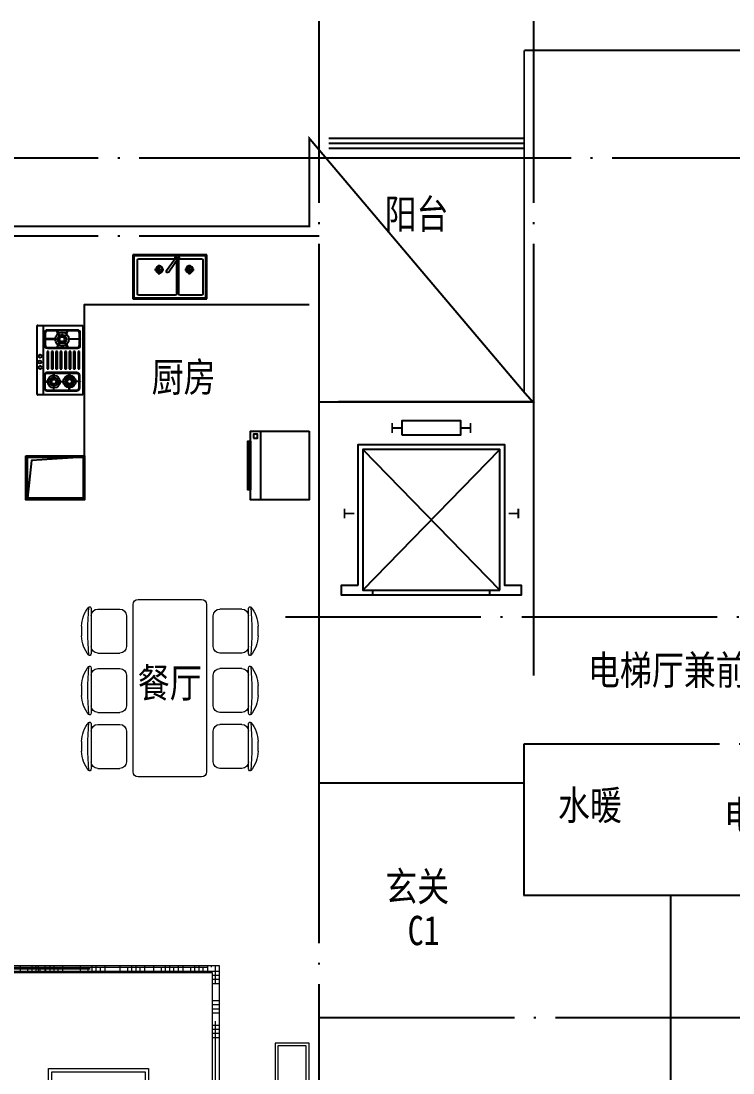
# Model space of a CAD drawing. Extents: x 164940 to 3842273, y 640355 to 1124023.
# Drawn here: x 3800077 to 3807364, y 1099688 to 1110457 of the extents above; entities that cross this region are included whole.
import ezdxf

# ---------------------------------------------------------------- set-up
doc = ezdxf.new("R2010")
doc.units = 0
doc.header["$LTSCALE"] = 1000
doc.header["$MEASUREMENT"] = 0
doc.linetypes.add('DASH', pattern=[0.35, 0.25, -0.1])
doc.linetypes.add('DOTE', pattern=[2.4200000000000004, 2, -0.2, 0.02, -0.2])
for name, color, linetype in [('-厨卫', 154, 'Continuous'), ('-文字', 7, 'Continuous'), ('-管井', 228, 'Continuous'), ('-阳台栏杆', 152, 'Continuous'), ('DOTE', 1, 'DOTE'), ('STAIR', 43, 'Continuous')]:
    doc.layers.add(name, color=color, linetype=linetype)
doc.layers.add('-家具', color=33, linetype='Continuous', lineweight=9)
doc.layers.add('-面积-户', color=174, linetype='DASH', plot=False)
doc.styles.add('-黑体', font='SIMHEI.TTF', dxfattribs={"width": 0.8})

# ---------------------------------------------------------------- blocks, each defined once
blk = doc.blocks.new('xc1')
for p, q in [((-378.479559328407, 0), (-378.479559328407, 450)), ((-378.479559328407, 450), (378.479559328407, 450)), ((-368.479559328407, 10), (-368.479559328407, 440)), ((-368.479559328407, 440), (368.479559328407, 440)), ((368.479559328407, 440), (368.479559328407, 10)), ((378.479559328407, 450), (378.479559328407, 0)), ((-337.7741475421935, 393.4109874444548), (-337.7741475421935, 50.34326487750513)), ((-105.4814500464126, 408.4109874444548), (-322.7741475421935, 408.4109874444548)), ((-200.7713974397629, 248.1341190802632), (-200.7713974397629, 348.3189120593015)), ((-90.48145004641265, 50.34326487750513), (-90.48145004641265, 393.4109874444548)), ((-63.46327990386635, 426.5922091635293), (-85.18003832641989, 411.4023201439995)), ((-85.18003832641989, 411.4023201439995), (11.55814302526414, 273.0971809896873)), ((-67.93655653111637, 393.4109874444548), (-67.93655653111637, 50.34326487750513)), ((33.27490144781768, 288.2870700092171), (-63.46327990386635, 426.5922091635293)), ((316.1396116139367, 408.4109874444548), (-52.93655653111637, 408.4109874444548)), ((107.6144208582118, 248.1341190802632), (107.6144208582118, 348.3189120593015)), ((331.1396116139367, 50.34326487750513), (331.1396116139367, 393.4109874444548)), ((-152.5775352483615, 299.6288677822449), (-248.6143078319728, 299.6288677822449)), ((155.8082830496132, 299.6288677822449), (59.77151046600193, 299.6288677822449)), ((378.479559328407, 0), (-378.479559328407, 0)), ((368.479559328407, 10), (-368.479559328407, 10)), ((-322.7741475421935, 35.34326487750513), (-105.4814500464126, 35.34326487750513)), ((-52.93655653111637, 35.34326487750513), (316.1396116139367, 35.34326487750513))]:
    blk.add_line(p, q)
for centre, radius in [((-200.7713974397629, 299.6288677822449), 36.13484355663392), ((-200.7713974397629, 299.6288677822449), 27.13484355663391), ((107.6144208582118, 299.6288677822449), 36.13484355663392), ((107.6144208582118, 299.6288677822449), 27.13484355663391)]:
    blk.add_circle(centre, radius)
for centre, radius, start, end in [((-74.32165911514312, 418.9972646537353), 21.70012077171123, 342.6067890294068, 267.3353041389163), ((-322.7741475421935, 393.4109874444548), 15, 90, 180), ((-105.4814500464126, 393.4109874444548), 15, 0, 90), ((-52.93655653111637, 393.4109874444548), 15, 90, 180), ((316.1396116139367, 393.4109874444548), 15, 0, 90), ((22.41652223654091, 280.6921254994231), 13.25094642638578, 214.9710466112959, 34.97104661129587), ((-322.7741475421935, 50.34326487750513), 15, 180, 270), ((-105.4814500464126, 50.34326487750513), 15, 270, 0), ((-52.93655653111637, 50.34326487750513), 15, 180, 270), ((316.1396116139367, 50.34326487750513), 15, 270, 0)]:
    blk.add_arc(centre, radius, start, end)
blk = doc.blocks.new('m')
for p, q in [((-355.7634913567454, 468.8472961771768), (355.7770910095423, 468.8472963962122)), ((-355.7634912151843, 10.23512042936636), (-355.7634913567454, 468.8472961771768)), ((-151.7539077568799, 443.7893175567733), (-277.4981349911541, 443.7893175180652)), ((-151.7539077550173, 435.7893175568315), (-277.4981349892914, 435.7893175180652)), ((-218.4098225226626, 441.1951235950692), (-213.834559594281, 441.1951235964661)), ((-218.409822486341, 323.3859023717232), (-218.4098225226626, 441.1951235950692)), ((-213.834559594281, 441.1951235964661), (-213.8345595588908, 323.3859023731202)), ((89.58245554473251, 437.4555363449617), (-86.63627119269222, 437.4555362907122)), ((-86.63627119269222, 437.4555362907122), (-86.63627118710428, 420.7992306943634)), ((89.58245554938912, 420.7992307485547), (89.58245554473251, 437.4555363449617)), ((284.0301588373259, 439.0304949096171), (158.2859316030517, 439.030494870909)), ((284.0301588391885, 431.0304949096171), (158.2859316058457, 431.030494870909)), ((215.4765744255856, 441.1233369074762), (220.0518373530358, 441.1233369088732)), ((215.4765744488686, 365.4116468434222), (215.4765744255856, 441.1233369074762)), ((220.0518373530358, 441.1233369088732), (220.0518373772502, 365.4116468448774)), ((355.7770910095423, 468.8472963962122), (355.7770911511034, 9.764874946675263)), ((-307.4981349818408, 413.7893175088684), (-307.4981348877773, 107.3488909411826)), ((-299.4981349818408, 413.7893175113131), (-299.4981348877773, 107.3488909436273)), ((-213.8345595588908, 323.3859023731202), (-218.409822486341, 323.3859023717232)), ((-129.7539076535031, 107.3488909958978), (-129.753907748498, 413.7893175635836)), ((-121.7539076535031, 107.3488909983425), (-121.7539077475667, 413.7893175660283)), ((-86.63627118710428, 420.7992306943634), (89.58245554938912, 420.7992307485547)), ((89.58245555870235, 392.1203606511699), (-86.63627117872238, 392.1203605969204)), ((-86.63627117872238, 392.1203605969204), (-86.63627117313445, 375.4640550005133)), ((-86.63627117313445, 375.4640550005133), (89.58245556335896, 375.4640550547629)), ((89.58245557267219, 346.7851849573781), (-86.63627116475254, 346.7851849031285)), ((-86.63627116475254, 346.7851849031285), (-86.63627115916461, 330.1288793067215)), ((-86.63627115916461, 330.1288793067215), (89.5824555773288, 330.128879360971)), ((89.58245556335896, 375.4640550547629), (89.58245555870235, 392.1203606511699)), ((89.5824555773288, 330.128879360971), (89.58245557267219, 346.7851849573781)), ((128.2859316123649, 409.030494861654), (128.2859317064285, 102.5900682939682)), ((128.3411434413865, 332.571567013918), (188.0642791669816, 332.5715670323116)), ((128.3411434432492, 327.9963040862931), (128.3411434413865, 332.571567013918)), ((188.0642791679129, 327.9963041046867), (128.3411434432492, 327.9963040862931)), ((136.2859316123649, 409.0304948641569), (136.2859317064285, 102.5900682964711)), ((188.0642791669816, 332.5715670323116), (188.0642791679129, 327.9963041046867)), ((220.0518373772502, 365.4116468448774), (215.4765744488686, 365.4116468434222)), ((313.7402029698715, 332.5715670710197), (254.0170672442764, 332.5715670526261)), ((254.0170672442764, 332.5715670526261), (254.017067246139, 327.9963041250012)), ((254.017067246139, 327.9963041250012), (313.7402029708028, 327.9963041433366)), ((306.0301589407027, 102.5900683486834), (306.0301588466391, 409.0304949163692)), ((313.7402029708028, 327.9963041433366), (313.7402029698715, 332.5715670710197)), ((314.0301589407027, 102.5900683511281), (314.0301588466391, 409.0304949188139)), ((-307.397068053484, 317.9250673094648), (-308.9522854499519, 313.138600325794)), ((-308.9522854499519, 313.138600325794), (-259.8533440856263, 297.1853872289648)), ((-308.9522854173556, 207.9996081233257), (-259.8533440632746, 223.9528212504229)), ((-258.2981266891584, 301.9718542126939), (-307.397068053484, 317.9250673094648)), ((-258.2981266630813, 219.1663542676833), (-307.3970680180937, 203.2131411405862)), ((-259.8533440856263, 297.1853872289648), (-258.2981266891584, 301.9718542126939)), ((-259.8533440632746, 223.9528212504229), (-258.2981266630813, 219.1663542676833)), ((-170.9539159722626, 301.9718542395858), (-121.8549746181816, 317.9250673666247)), ((-169.3986985730007, 297.1853872568463), (-170.9539159722626, 301.9718542395858)), ((-169.398698550649, 223.9528212782461), (-170.9539159471169, 219.1663542945753)), ((-170.9539159471169, 219.1663542945753), (-121.8549745827913, 203.2131411977462)), ((-120.2997572179884, 313.138600383827), (-169.3986985730007, 297.1853872568463)), ((-120.2997571853921, 207.999608181417), (-169.398698550649, 223.9528212782461)), ((-121.8549746181816, 317.9250673666247), (-120.2997572179884, 313.138600383827)), ((89.58245558664203, 301.4500092635863), (-86.6362711507827, 301.4500092093367)), ((-86.6362711507827, 301.4500092093367), (-86.63627114519477, 284.7937036129297)), ((-86.63627114519477, 284.7937036129297), (89.58245559129864, 284.793703667121)), ((89.58245560061187, 256.1148335697362), (-86.63627113681287, 256.1148335154867)), ((-86.63627113681287, 256.1148335154867), (-86.63627113122493, 239.4585279190796)), ((-86.63627113122493, 239.4585279190796), (89.58245560526848, 239.4585279733292)), ((89.58245559129864, 284.793703667121), (89.58245558664203, 301.4500092635863)), ((89.58245560526848, 239.4585279733292), (89.58245560061187, 256.1148335697362)), ((217.6099670212716, 301.4901975846151), (222.1852299487218, 301.4901975860121)), ((217.6099670501426, 206.5922179786721), (217.6099670212716, 301.4901975846151)), ((222.1852299487218, 301.4901975860121), (222.1852299775928, 206.5922179801273)), ((-307.3970680180937, 203.2131411405862), (-308.9522854173556, 207.9996081233257)), ((-213.8345595197752, 197.7523061345564), (-218.4098224472255, 197.7523061331594)), ((-218.4098224472255, 197.7523061331594), (-218.4098224109039, 79.94308490987169)), ((-213.8345594834536, 79.94308491126867), (-213.8345595197752, 197.7523061345564)), ((-121.8549745827913, 203.2131411977462), (-120.2997571853921, 207.999608181417)), ((89.5824556145817, 210.7796578759444), (-86.63627112284303, 210.7796578216949)), ((-86.63627112284303, 210.7796578216949), (-86.63627111725509, 194.1233522252878)), ((-86.63627111725509, 194.1233522252878), (89.58245561923832, 194.1233522795374)), ((89.58245562762022, 165.4444821820944), (-86.63627110887319, 165.444482127903)), ((-86.63627110887319, 165.444482127903), (-86.63627110328525, 148.788176531496)), ((-86.63627110328525, 148.788176531496), (89.58245563320816, 148.7881765857455)), ((89.58245564159006, 120.1093064883025), (-86.63627109490335, 120.109306434053)), ((-86.63627109490335, 120.109306434053), (-86.63627108931541, 103.4530008377042)), ((89.58245561923832, 194.1233522795374), (89.5824556145817, 210.7796578759444)), ((89.58245563320816, 148.7881765857455), (89.58245562762022, 165.4444821820944)), ((89.582455647178, 103.4530008919537), (89.58245564159006, 120.1093064883025)), ((128.3411434907466, 174.8180093244882), (188.0642792154104, 174.8180093428819)), ((128.3411434916779, 170.2427463968634), (128.3411434907466, 174.8180093244882)), ((188.0642792163417, 170.242746415257), (128.3411434916779, 170.2427463968634)), ((188.0642792154104, 174.8180093428819), (188.0642792163417, 170.242746415257)), ((222.1852299775928, 206.5922179801273), (217.6099670501426, 206.5922179786721)), ((223.2520308410749, 144.0770523414831), (218.6767679136246, 144.0770523400861)), ((218.6767679136246, 144.0770523400861), (218.6767679359764, 70.49722630286124)), ((223.2520308634266, 70.49722630425822), (223.2520308410749, 144.0770523414831)), ((313.7402030183002, 174.8180093815899), (254.0170672927052, 174.8180093631963)), ((254.0170672927052, 174.8180093631963), (254.0170672945678, 170.2427464355133)), ((254.0170672945678, 170.2427464355133), (313.7402030192316, 170.2427464539069)), ((313.7402030192316, 170.2427464539069), (313.7402030183002, 174.8180093815899)), ((355.7770911324769, 68.10911868780386), (-355.7634912338108, 68.10911846876843)), ((-345.7702911831439, 0.2351227444014512), (345.7702911831439, -0.2351227444014512)), ((-277.498134881258, 85.34889095037943), (-151.7539076469839, 85.34889098908752)), ((-277.498134878464, 77.34889095043764), (-151.7539076441899, 77.34889098914573)), ((-218.4098224109039, 79.94308490987169), (-213.8345594834536, 79.94308491126867)), ((-86.63627108931541, 103.4530008377042), (89.582455647178, 103.4530008919537)), ((158.2859317129478, 80.59006830322323), (284.0301589472219, 80.59006834193133)), ((158.2859317157418, 72.59006830322323), (284.0301589500159, 72.59006834193133)), ((218.6767679359764, 70.49722630286124), (223.2520308634266, 70.49722630425822))]:
    blk.add_line(p, q)
for centre, radius in [((-213.3104646811262, 257.094074982102), 70.09326768931929), ((218.9072806527838, 333.9015747685917), 63.72115244483573), ((218.9072806527838, 333.9015747685917), 42.97429082557129), ((218.9072806527838, 333.9015747685917), 37.97429082557129), ((218.9072806527838, 333.9015747685917), 22.97429082557131), ((-213.3104646811262, 257.094074982102), 47.27171990812843), ((-213.3104646811262, 257.094074982102), 41.77171990812843), ((-213.3104646811262, 257.094074982102), 25.27171990812844), ((221.0406732540578, 174.0161530530313), 63.72115244483573), ((221.0406732540578, 174.0161530530313), 42.97429082557129), ((221.0406732540578, 174.0161530530313), 37.97429082557129), ((221.0406732540578, 174.0161530530313), 22.97429082557131), ((-40.58477921504527, 34.40674316883087), 16.15891210973495), ((18.94860550202429, 29.64779873104999), 16.15891210973495), ((76.10056280810386, 32.02727097668685), 16.15891210973495)]:
    blk.add_circle(centre, radius)
for centre, radius, start, end in [((-277.4981349818408, 413.7893175180652), 30.00000000000049, 90, 180.0000000166753), ((-277.4981349818408, 413.7893175181234), 21.99999999998268, 90, 180.0000000166753), ((-151.753907748498, 413.7893175568315), 29.99999999998959, 1.667526652835144e-08, 90), ((-151.753907748498, 413.7893175568315), 21.99999999999721, 1.667526652835144e-08, 90), ((158.2859316123649, 409.030494870909), 30.00000000000779, 90, 180.0000000166753), ((158.2859316123649, 409.030494870909), 22.00000000000087, 90, 180.0000000166753), ((284.0301588466391, 409.0304949096171), 30.00000000000414, 1.667526652835144e-08, 90), ((284.0301588466391, 409.0304949096171), 21.99999999998265, 1.667526652835144e-08, 90), ((-345.7634912151843, 10.23512043245137), 9.999999999999995, 180.0000000166753, 269.9610390505068), ((-277.4981348877773, 107.3488909504376), 29.99999999998959, 180.0000000166753, 270), ((-277.4981348877773, 107.3488909504376), 22.00000000001177, 180.0000000166753, 270), ((-151.7539076535031, 107.3488909891457), 30.0000000000005, 270, 1.667526652835144e-08), ((-151.7539076535031, 107.3488909890875), 21.99999999998994, 270, 1.667526652835144e-08), ((158.2859317064285, 102.5900683032232), 30.00000000001871, 180.0000000166753, 270), ((158.2859317064285, 102.5900683032232), 22.00000000001177, 180.0000000166753, 270), ((284.0301589407027, 102.5900683419313), 29.99999999998596, 270, 1.667526652835144e-08), ((284.0301589407027, 102.5900683419313), 21.99999999998994, 270, 1.667526652835144e-08), ((345.7770911511034, 9.764874943590257), 9.999999999999995, 269.9610390505068, 1.667526652835144e-08)]:
    blk.add_arc(centre, radius, start, end)
blk = doc.blocks.new('d2')
blk.add_line((350, -500), (-350, -500))
for points in [[(350, 0), (-350, 0), (-350, -600), (350, -600)], [(280, -570), (280, -530), (320, -530), (320, -570)], [(-250, -620), (250, -620), (250, -600), (-250, -600)], [(-250, -620), (-250, -630), (250, -630), (250, -620)]]:
    blk.add_lwpolyline(points, close=True)
blk = doc.blocks.new('R37777777777')
at = {"layer": '-家具', "ltscale": 0.5}
blk.add_lwpolyline([(1083651.513411456, -53168.71019325254), (1083301.513411456, -53168.71019325254), (1083301.513411456, -55168.71019325254), (1083651.513411456, -55168.71019325254)], close=True, dxfattribs=at)
at = {"layer": '-家具', "color": 251, "ltscale": 40}
for points in [[(1083621.513411456, -53198.71019325254), (1083331.513411456, -53198.71019325254), (1083331.513411456, -55138.71019325254), (1083621.513411456, -55138.71019325254)], [(1083519.519712096, -54740.76457094471), (1083566.021412822, -54740.76457094471), (1083566.021412822, -53596.65581556049), (1083519.519712096, -53596.65581556049)], [(1083566.021412822, -53885.6025711816), (1083631.513411456, -53885.6025711816), (1083631.513411456, -53847.26836394903), (1083566.021412822, -53847.26836394903)], [(1083566.021412822, -54549.7562840787), (1083631.513411456, -54549.7562840787), (1083631.513411456, -54511.42207684612), (1083566.021412822, -54511.42207684612)]]:
    blk.add_lwpolyline(points, close=True, dxfattribs=at)
blk = doc.blocks.new('A$C6F030B8F')
for p, q in [((273.4950913527282, 1808.523800458119), (372.6282256689738, 1808.523800458119)), ((881.8601397314342, 1808.523800458119), (980.9932740476797, 1808.523800458119)), ((1454.236752417637, 1808.523800458119), (1553.369886733883, 1808.523800458119)), ((93.06165851082187, 1708.523800458119), (553.0616585108219, 1708.523800458119)), ((98.06165851082187, 1641.023800458119), (98.06165851082187, 1416.023800458119)), ((548.0616585108219, 1641.023800458119), (548.0616585108219, 1416.023800458119)), ((701.4267068895278, 1708.523800458119), (1161.426706889528, 1708.523800458119)), ((706.4267068895278, 1641.023800458119), (706.4267068895278, 1416.023800458119)), ((1156.426706889528, 1641.023800458119), (1156.426706889528, 1416.023800458119)), ((1273.803319575731, 1708.523800458119), (1733.803319575731, 1708.523800458119)), ((1278.803319575731, 1641.023800458119), (1278.803319575731, 1416.023800458119)), ((1728.803319575731, 1641.023800458119), (1728.803319575731, 1416.023800458119)), ((165.5616585108219, 1348.523800458119), (480.5616585108219, 1348.523800458119)), ((773.9267068895278, 1348.523800458119), (1088.926706889528, 1348.523800458119)), ((1346.303319575731, 1348.523800458119), (1661.303319575731, 1348.523800458119)), ((0.001522393722552806, 1229.261700655799), (0.001522393722552806, 579.2617006557994)), ((1765.636489627534, 1279.261700655799), (50.00152239372255, 1279.261700655799)), ((1815.636489627534, 579.2617006557994), (1815.636489627534, 1229.261700655799)), ((50.00152239372255, 529.2617006557994), (1765.636489627534, 529.2617006557994)), ((480.5616585108219, 459.9996008534799), (165.5616585108219, 459.9996008534799)), ((1088.926706889528, 459.9996008534799), (773.9267068895278, 459.9996008534799)), ((1661.303319575731, 459.9996008534799), (1346.303319575731, 459.9996008534799)), ((98.06165851082187, 167.4996008534799), (98.06165851082187, 392.4996008534799)), ((548.0616585108219, 167.4996008534799), (548.0616585108219, 392.4996008534799)), ((706.4267068895278, 167.4996008534799), (706.4267068895278, 392.4996008534799)), ((1156.426706889528, 167.4996008534799), (1156.426706889528, 392.4996008534799)), ((1278.803319575731, 167.4996008534799), (1278.803319575731, 392.4996008534799)), ((1728.803319575731, 167.4996008534799), (1728.803319575731, 392.4996008534799)), ((553.0616585108219, 99.99960085347993), (93.06165851082187, 99.99960085347993)), ((1161.426706889528, 99.99960085347993), (701.4267068895278, 99.99960085347993)), ((1733.803319575731, 99.99960085347993), (1273.803319575731, 99.99960085347993)), ((372.6282256689738, -0.0003991465200670063), (273.4950913527282, -0.0003991465200670063)), ((980.9932740476797, -0.0003991465200670063), (881.8601397314342, -0.0003991465200670063)), ((1553.369886733883, -0.0003991465200670063), (1454.236752417637, -0.0003991465200670063))]:
    blk.add_line(p, q)
for centre, radius, start, end in [((83.83425769075984, 1724.66957237653), 10, 130.7265433118913, 202.6699912160863), ((283.2160704217386, 1493.083929135872), 315.5896225382623, 91.76513784487254, 130.7265433118913), ((323.0616585108219, -969.3144502629293), 2712.716921149136, 84.80230403046075, 95.19769596953925), ((362.9072465999634, 1493.083929135872), 315.5896225382623, 49.27345668810868, 88.23486215512744), ((562.2890593309421, 1724.66957237653), 10, 337.3300087839137, 49.27345668810868), ((692.1993060694658, 1724.66957237653), 10, 130.7265433118913, 202.6699912160863), ((891.5811188004445, 1493.083929135872), 315.5896225382623, 91.76513784487254, 130.7265433118913), ((931.4267068895278, -969.3144502629293), 2712.716921149136, 84.80230403046075, 95.19769596953925), ((971.2722949786694, 1493.083929135872), 315.5896225382623, 49.27345668810868, 88.23486215512744), ((1170.654107709648, 1724.66957237653), 10, 337.3300087839137, 49.27345668810868), ((1264.575918755669, 1724.66957237653), 10, 130.7265433118913, 202.6699912160863), ((1463.957731486647, 1493.083929135872), 315.5896225382623, 91.76513784487254, 130.7265433118913), ((1503.803319575731, -969.3144502629293), 2712.716921149136, 84.80230403046075, 95.19769596953925), ((1543.648907664872, 1493.083929135872), 315.5896225382623, 49.27345668810868, 88.23486215512744), ((1743.030720395851, 1724.66957237653), 10, 337.3300087839137, 49.27345668810868), ((93.06165851082187, 1728.523800458119), 20, 202.6699912160863, 270), ((165.5616585108219, 1641.023800458119), 67.5, 90, 180), ((480.5616585108219, 1641.023800458119), 67.5, 0, 90), ((553.0616585108219, 1728.523800458119), 20, 270, 337.3300087839137), ((701.4267068895278, 1728.523800458119), 20, 202.6699912160863, 270), ((773.9267068895278, 1641.023800458119), 67.5, 90, 180), ((1088.926706889528, 1641.023800458119), 67.5, 0, 90), ((1161.426706889528, 1728.523800458119), 20, 270, 337.3300087839137), ((1273.803319575731, 1728.523800458119), 20, 202.6699912160863, 270), ((1346.303319575731, 1641.023800458119), 67.5, 90, 180), ((1661.303319575731, 1641.023800458119), 67.5, 0, 90), ((1733.803319575731, 1728.523800458119), 20, 270, 337.3300087839137), ((165.5616585108219, 1416.023800458119), 67.5, 180, 270), ((480.5616585108219, 1416.023800458119), 67.5, 270, 0), ((773.9267068895278, 1416.023800458119), 67.5, 180, 270), ((1088.926706889528, 1416.023800458119), 67.5, 270, 0), ((1346.303319575731, 1416.023800458119), 67.5, 180, 270), ((1661.303319575731, 1416.023800458119), 67.5, 270, 0), ((50.00152239372255, 1229.261700655799), 50, 90, 180), ((1765.636489627534, 1229.261700655799), 50, 0, 90), ((50.00152239372255, 579.2617006557994), 50, 180, 270), ((1765.636489627534, 579.2617006557994), 50, 270, 0), ((165.5616585108219, 392.4996008534799), 67.5, 90, 180), ((480.5616585108219, 392.4996008534799), 67.5, 0, 90), ((773.9267068895278, 392.4996008534799), 67.5, 90, 180), ((1088.926706889528, 392.4996008534799), 67.5, 0, 90), ((1346.303319575731, 392.4996008534799), 67.5, 90, 180), ((1661.303319575731, 392.4996008534799), 67.5, 0, 90), ((165.5616585108219, 167.4996008534799), 67.5, 180, 270), ((480.5616585108219, 167.4996008534799), 67.5, 270, 0), ((773.9267068895278, 167.4996008534799), 67.5, 180, 270), ((1088.926706889528, 167.4996008534799), 67.5, 270, 0), ((1346.303319575731, 167.4996008534799), 67.5, 180, 270), ((1661.303319575731, 167.4996008534799), 67.5, 270, 0), ((83.83425769075984, 83.85382893512724), 10, 157.3300087839137, 229.2734566881087), ((93.06165851082187, 79.99960085347993), 20, 90, 157.3300087839137), ((283.2160704217386, 315.4394721757271), 315.5896225382623, 229.2734566881087, 268.2348621551275), ((323.0616585108219, 2777.837851574528), 2712.716921149136, 264.8023040304607, 275.1976959695393), ((362.9072465999634, 315.4394721757271), 315.5896225382623, 271.7651378448725, 310.7265433118913), ((553.0616585108219, 79.99960085347993), 20, 22.66999121608625, 90), ((562.2890593309421, 83.85382893512724), 10, 310.7265433118913, 22.66999121608625), ((692.1993060694658, 83.85382893512724), 10, 157.3300087839137, 229.2734566881087), ((701.4267068895278, 79.99960085347993), 20, 90, 157.3300087839137), ((891.5811188004445, 315.4394721757271), 315.5896225382623, 229.2734566881087, 268.2348621551275), ((931.4267068895278, 2777.837851574528), 2712.716921149136, 264.8023040304607, 275.1976959695393), ((971.2722949786694, 315.4394721757271), 315.5896225382623, 271.7651378448725, 310.7265433118913), ((1161.426706889528, 79.99960085347993), 20, 22.66999121608625, 90), ((1170.654107709648, 83.85382893512724), 10, 310.7265433118913, 22.66999121608625), ((1264.575918755669, 83.85382893512724), 10, 157.3300087839137, 229.2734566881087), ((1273.803319575731, 79.99960085347993), 20, 90, 157.3300087839137), ((1463.957731486647, 315.4394721757271), 315.5896225382623, 229.2734566881087, 268.2348621551275), ((1503.803319575731, 2777.837851574586), 2712.716921149136, 264.8023040304607, 275.1976959695393), ((1543.648907664872, 315.4394721757271), 315.5896225382623, 271.7651378448725, 310.7265433118913), ((1733.803319575731, 79.99960085347993), 20, 22.66999121608625, 90), ((1743.030720395851, 83.85382893512724), 10, 310.7265433118913, 22.66999121608625)]:
    blk.add_arc(centre, radius, start, end)
blk = doc.blocks.new('dfawfsadfasdf')
at = {"ltscale": 20}
for p, q in [((1971.825158281717, 3929.343125873944), (510.6965290360386, 3930.100784420269)), ((440.3485021339729, 3047.646075791679), (440.3485021339729, 3859.752757518785)), ((2042.173185182502, 3046.807319416199), (2042.173185182502, 3858.99509897246)), ((463.2050214139745, 3024.736209804658), (568.3516333620064, 3024.613647678168)), ((614.1586085146992, 3059.382550630718), (1868.389713156503, 3057.92058025999)), ((1914.063289715094, 3024.073424527654), (2019.263319195481, 3023.950800136197)), ((2175.90485157771, 2918.458346249536), (2175.90485157771, 3023.658447198803)), ((2198.788059757208, 3046.541655378183), (3017.443041448132, 3046.541655378183)), ((3081.283875861554, 3011.719382061856), (3081.283875861554, 718.7545617399737)), ((2210.727042951155, 2218.512577279937), (2210.727042951155, 2872.745347459335)), ((727.783146969392, 2487.136307340581), (1750.216743273893, 2487.136307340581)), ((727.783146969392, 1052.04701741715), (727.783146969392, 2487.136307340581)), ((1750.216743273893, 2487.136307340581), (1750.216743273893, 1052.04701741715)), ((2210.727042951155, 718.5142042031512), (2210.727042951155, 2172.746160921175)), ((1750.216743273893, 1052.04701741715), (727.783146969392, 1052.04701741715)), ((2233.610251130536, 695.6309960237704), (2996.284868770745, 695.6309960240033)), ((2996.971735786996, 695.7023996065836), (3060.812570200418, 695.7023996065836))]:
    blk.add_line(p, q, dxfattribs=at)
for p, q in [((476.0979407549603, 3843.045160271693), (475.2113416795619, 3082.427735565463)), ((499.3398337853141, 3866.232933454216), (569.0009151283884, 3866.151734354207)), ((569.0009151283884, 3866.151734354207), (1871.905380170443, 3864.633028816897)), ((592.1886883107945, 3842.90984132397), (591.3020892349305, 3082.29241661774)), ((1242.214493189007, 3865.367015891476), (1241.274160835659, 3058.651565445354)), ((1869.089765747543, 3864.636310783448), (1915.429269863642, 3865.610593854915)), ((1892.188575542998, 3843.45119904168), (1891.299579143641, 3080.777099539991)), ((1892.188575542532, 3843.45119904168), (1891.299579143175, 3080.777099539991)), ((1892.187376833521, 3842.422820672393), (1891.300777853117, 3081.805477909278)), ((1915.429269863758, 3865.610593855148), (1985.090351206716, 3865.529394754907)), ((2008.278124389122, 3842.28750172467), (2007.391525408719, 3081.670158961555)), ((592.0154661412816, 3694.301745396107), (1892.014154664008, 3693.81472474453)), ((591.9491499993019, 3637.408822261961), (1891.947838522028, 3636.921801610384)), ((0, 3393.988251128932), (0, 0)), ((440.3485021339729, 3393.9882511287), (0, 3393.988251128932)), ((440.3485021339729, 3369.476360505447), (0, 3369.476360505447)), ((44.20337356778327, 2825.048583563184), (44.20337356778327, 3393.988251128932)), ((74.10646730440203, 3323.640224227449), (74.10646730440203, 3393.988251128932)), ((115.9855270691914, 3323.640224227449), (115.9855270691914, 3393.988251128932)), ((157.8645868339809, 3323.640224227449), (157.8645868339809, 3393.988251128932)), ((208.2408496163553, 3323.640224227449), (208.2408496163553, 3393.988251128932)), ((250.1199093811447, 3327.597300740425), (250.1199093811447, 3393.988251128932)), ((291.9989691458177, 3323.640224227449), (291.9989691458177, 3393.988251128932)), ((2040.696709515876, 3427.597300740657), (2042.173185182502, 3427.597300740657)), ((2283.376395095023, 3393.988251128932), (2042.173185182502, 3393.988251128932)), ((2177.640124010155, 3327.597300740657), (2177.640124010155, 3393.988251128932)), ((70.34802690148354, 3243.839181211079), (0, 3243.839181211079)), ((70.34802690148354, 3323.640224227449), (70.34802690148354, 70.34802690148354)), ((440.3485021339729, 3323.640224227449), (70.34802690148354, 3323.640224227449)), ((86.08243333257269, 3323.640224227449), (86.08243333257269, 3327.597300740425)), ((440.3485021339729, 3327.597300740657), (127.9614930973621, 3327.597300740657)), ((2283.376395287924, 3323.640224227449), (2042.173185182502, 3323.640224227449)), ((70.34802690148354, 3201.960121446289), (0, 3201.960121446289)), ((70.34802690148354, 3160.0810616815), (0, 3160.0810616815)), ((2709.473834474338, 3148.641570956213), (2709.473834474338, 3046.541655378185)), ((2779.821861375822, 3148.641570956213), (2779.821861375822, 3046.541655378185)), ((70.34802690148354, 3118.20200191671), (0, 3118.20200191671)), ((498.0678609592142, 3059.517869578442), (568.3922232477926, 3059.435897337738)), ((1984.481659421697, 3058.813639681553), (1914.157297133002, 3058.895611922257)), ((70.34802690148354, 2992.564822622342), (0, 2992.564822622342)), ((70.34802690148354, 2950.685762857553), (0, 2950.685762857553)), ((70.34802690148354, 2908.806703092763), (0, 2908.806703092763)), ((2210.727124894271, 2988.836173882475), (2210.727124894271, 2918.511763818096)), ((2994.228192570503, 3011.719382061856), (2233.610333073651, 3011.719382061856)), ((3017.443041448481, 2918.843404516345), (3017.443041448132, 2988.504533184227)), ((70.34802690148354, 2866.927643327974), (0, 2866.927643327974)), ((2994.228192570503, 2895.628555638716), (2233.610333073651, 2895.628555638716)), ((2845.61999568413, 718.7545617399737), (2845.61999568413, 2872.504989922745)), ((3017.443041448132, 2218.752934816526), (3017.443041448132, 2872.413706761086)), ((70.34802690148354, 2741.290464033606), (0, 2741.290464033606)), ((70.34802690148354, 2699.411404268816), (0, 2699.411404268816)), ((70.34802690148354, 2657.532344504027), (0, 2657.532344504027)), ((70.34802690148354, 2615.653284739237), (0, 2615.653284739237)), ((70.34802690148354, 2490.016105444869), (0, 2490.016105444869)), ((44.20337356778327, 1619.951149208238), (44.20337356778327, 2490.016105444869)), ((70.34802690148354, 2448.13704568008), (0, 2448.13704568008)), ((760.7587845794624, 2454.160669730511), (1717.241105663823, 2454.160669730511)), ((760.7587845794624, 1085.02265502722), (760.7587845794624, 2454.160669730511)), ((1717.241105663823, 2454.160669730511), (1717.241105663823, 1085.02265502722)), ((70.34802690148354, 2356.25798591529), (0, 2356.25798591529)), ((70.34802690148354, 2314.378926150501), (0, 2314.378926150501)), ((70.34802690148354, 2188.741746856133), (0, 2188.741746856133)), ((2996.284868763178, 2195.629369100556), (2233.610251130536, 2195.629369100556)), ((3017.443041448132, 1418.753748278134), (3017.443041448132, 2172.505803384352)), ((70.34802690148354, 1937.467388267396), (0, 1937.467388267396)), ((70.34802690148354, 1895.588328502607), (0, 1895.588328502607)), ((70.34802690148354, 1853.709268737817), (0, 1853.709268737817)), ((70.34802690148354, 1811.830208973028), (0, 1811.830208973028)), ((70.34802690148354, 1536.19302967866), (0, 1536.19302967866)), ((70.34802690148354, 1494.31396991387), (0, 1494.31396991387)), ((70.34802690148354, 1452.434910149081), (0, 1452.434910149081)), ((70.34802690148354, 1410.555850384291), (0, 1410.555850384291)), ((2996.284868763178, 1395.63018256193), (2233.610251130536, 1395.63018256193)), ((3017.443041448132, 718.7545617399737), (3017.443041448132, 1372.50661684596)), ((70.34802690148354, 1284.918671089923), (0, 1284.918671089923)), ((70.34802690148354, 1243.039611325134), (0, 1243.039611325134)), ((44.20337356778327, 564.8537148532923), (44.20337356778327, 1284.918671089923)), ((1717.241105663823, 1085.02265502722), (760.7587845794624, 1085.02265502722)), ((70.34802690148354, 732.36995391245), (0, 732.36995391245)), ((70.34802690148354, 690.4908941476606), (0, 690.4908941476606)), ((70.34802690148354, 648.6118343828712), (0, 648.6118343828712)), ((2709.473834474367, 695.6309960239123), (2709.473834474367, 581.8323728455362)), ((2779.821861375793, 695.6309960239414), (2779.821861375793, 581.8323728455362)), ((70.34802690148354, 606.7327746180817), (0, 606.7327746180817)), ((70.34802690148354, 481.0955953237135), (0, 481.0955953237135)), ((70.34802690148354, 439.2165355589241), (0, 439.2165355589241)), ((70.34802690148354, 397.3374757941347), (0, 397.3374757941347)), ((70.34802690148354, 355.4584160293452), (0, 355.4584160293452)), ((70.34802690148354, 179.821236734977), (0, 179.821236734977)), ((70.34802690148354, 137.9421769701876), (0, 137.9421769701876)), ((44.20337356778327, 0), (44.20337356778327, 179.821236734977)), ((70.34802690148354, 96.06311720539816), (0, 96.06311720539816)), ((2198.758500899508, 54.18405744060874), (0, 54.18405744060874)), ((0, 0), (2198.758500899508, 3.637978807091713e-12)), ((70.34802690148354, 70.34802690148354), (2198.758500899508, 70.34802690148717)), ((86.08243333257269, 0), (86.08243333257269, 12.30499767558649)), ((122.1533035893226, 0), (122.1533035893226, 70.34802690148354)), ((2198.758500899508, 12.30499767581932), (127.9614930973621, 12.30499767581932)), ((170.9876222417224, 12.30499767558649), (170.9876222417224, 70.34802690148354)), ((212.8666820063954, 0), (212.8666820063954, 70.34802690148354)), ((254.7457417711848, 0), (254.7457417711848, 70.34802690148354)), ((296.6248015359743, 12.30499767558649), (296.6248015359743, 70.34802690148354)), ((374.148868446704, 0), (374.148868446704, 70.34802690148354)), ((421.735242040013, 0), (421.735242040013, 70.34802690148354)), ((470.5695606924128, 12.30499767558649), (470.5695606924128, 70.34802690148354)), ((512.4486204570858, 0), (512.4486204570858, 70.34802690148354)), ((554.3276802218752, 0), (554.3276802218752, 70.34802690148354)), ((596.2067399866646, 12.30499767558649), (596.2067399866646, 70.34802690148354)), ((673.7308068973944, 0), (673.7308068973944, 70.34802690148354)), ((766.8614212615648, 0), (766.8614212615648, 70.34802690148354)), ((815.6957399139646, 12.30499767558649), (815.6957399139646, 70.34802690148354)), ((857.5747996786376, 0), (857.5747996786376, 70.34802690148354)), ((899.4538594434271, 0), (899.4538594434271, 70.34802690148354)), ((941.3329192082165, 12.30499767558649), (941.3329192082165, 70.34802690148354)), ((1018.856986118946, 0), (1018.856986118946, 70.34802690148354)), ((1173.510259898962, 0), (1173.510259898962, 70.34802690148354)), ((1222.344578551361, 12.30499767558649), (1222.344578551361, 70.34802690148354)), ((1264.223638316034, 0), (1264.223638316034, 70.34802690148354)), ((1306.102698080824, 0), (1306.102698080824, 70.34802690148354)), ((1347.981757845613, 12.30499767558649), (1347.981757845613, 70.34802690148354)), ((1425.505824756343, 0), (1425.505824756343, 70.34802690148354)), ((1605.257094249246, 0), (1605.257094249246, 70.34802690148354)), ((1654.091412901646, 12.30499767558649), (1654.091412901646, 70.34802690148354)), ((1695.970472666319, 0), (1695.970472666319, 70.34802690148354)), ((1737.849532431108, 0), (1737.849532431108, 70.34802690148354)), ((1779.728592195897, 12.30499767558649), (1779.728592195897, 70.34802690148354)), ((1789.074048502953, 0), (1789.074048502953, 70.34802690148354)), ((1837.908367155353, 12.30499767558649), (1837.908367155353, 70.34802690148354)), ((1857.252659106627, 0), (1857.252659106627, 70.34802690148354)), ((1879.787426920026, 0), (1879.787426920026, 70.34802690148354)), ((1921.666486684815, 0), (1921.666486684815, 70.34802690148354)), ((1963.545546449604, 12.30499767558649), (1963.545546449604, 70.34802690148354)), ((2041.069613360334, 0), (2041.069613360334, 70.34802690148354))]:
    blk.add_line(p, q)
for points in [[(2895.203967180394, 3148.641570956293), (2198.758500899508, 3148.641570956293), (2198.758500899508, 3845.087037237194), (2895.203967180394, 3845.087037237194)], [(2895.203967180394, 581.8323728455362), (2198.758500899508, 581.8323728455362), (2198.758500899508, -114.6130934353641), (2895.203967180394, -114.6130934353641)]]:
    blk.add_lwpolyline(points, close=True, dxfattribs=at)
for points in [[(2811.630511226685, 3232.215026910002), (2282.331956853217, 3232.215026910002), (2282.331956853217, 3761.513581283485), (2811.630511226685, 3761.513581283485)], [(2811.630511226685, 498.2589168918275), (2282.331956853217, 498.2589168918275), (2282.331956853217, -31.03963748165552), (2811.630511226685, -31.03963748165552)]]:
    blk.add_lwpolyline(points, close=True)
for centre, major_axis, ratio, start_param, end_param in [((510.6965290354565, 3859.752757518785), (49.74356686515965, -49.74356686515968), 0.9999999999989152, 2.356194490185183, 3.926990816987784), ((1971.825158281019, 3858.99509897246), (49.74356686516389, -49.7435668651639), 0.9999999999987447, 0.7853981633980759, 2.356194490181788), ((463.231694767368, 3047.619402438169), (16.1808716788311, 16.18087167883109), 0.9999999999934635, 2.355028859954518, 3.925825186750864), ((568.3719283048995, 3042.02477250807), (12.40619277557658, -12.41424283189967), 0.9843085810448724, -0.7941469320344435, 2.34744572155535), ((568.4188966013025, 3082.31908997125), (16.18087167878352, 16.18087167878352), 0.9999999999993547, 3.925825186747918, 5.496621513537082), ((614.1852818683255, 3082.26574326423), (16.18087167877308, 16.18087167877307), 0.9999999999802957, 2.355028859937748, 3.925825186757436), ((1868.416386510013, 3080.803772893269), (16.18087167888955, -16.18087167888956), 0.9999999999557189, 5.496621513515241, 7.067417840364605), ((1868.416386510013, 3080.803772893269), (16.18087167888955, -16.18087167888956), 0.9999999999557189, 5.496621513515241, 7.067417840364605), ((1914.183970486629, 3081.778804555535), (16.18087167871481, 16.18087167871481), 0.9999999999874984, 2.355028859941349, 3.925825186753834), ((1914.137002094765, 3041.484405149473), (12.40619184037719, -12.41426127055885), 0.9843071922759038, 2.347445796428546, 5.489038450018339), ((2019.289992548991, 3046.833992769709), (16.18087167878352, 16.18087167878352), 0.9999999999993547, 3.925825186747918, 5.496621513537082)]:
    blk.add_ellipse(centre, major_axis=major_axis, ratio=ratio, start_param=start_param, end_param=end_param, dxfattribs=at)
for centre, major_axis, ratio, start_param, end_param in [((499.3127738614567, 3843.018100347836), (16.41537706525861, 16.41537706525861), 0.9999999999935012, 0.7842325331606732, 2.355028859954086), ((568.9738552044146, 3842.936901247827), (16.41537706544305, 16.41537706544304), 0.9999999999911071, -0.7865637936469223, 0.7842325331568669), ((615.4035214170581, 3842.882781400112), (16.41537706538476, -16.41537706538477), 0.9999999999981899, 2.355028859951427, 3.925825186753148), ((1868.972543727141, 3842.44988059625), (16.41537706538476, 16.41537706538475), 0.9999999999982017, -0.786563793643375, 0.7842325331583346), ((1869.062628212268, 3841.421477767639), (16.41537706548239, 16.41537706548238), 0.9999999999847389, -0.6978543583677407, 0.7842325331650657), ((1869.062628212268, 3841.421477767406), (16.41537706537946, -16.41537706537947), 0.9999999999995579, 0.8729419684448783, 2.355028859952111), ((1915.402209939901, 3842.395760748535), (16.41537706538476, -16.41537706538477), 0.9999999999982015, 2.355028859951433, 3.925825186743112), ((1915.309728226275, 3841.367570724804), (16.41537706579015, 16.41537706579015), 0.9999999999474024, 0.7842325331837339, 2.26631942465306), ((1915.309728226159, 3841.367570724571), (16.41537706540871, 16.4153770654087), 0.9999999999993272, 0.7842325331577715, 2.266319424679504), ((1985.063291282859, 3842.314561648527), (16.41537706538476, 16.41537706538475), 0.9999999999982017, -0.786563793643375, 0.7842325331583346), ((498.0945343126077, 3082.40106221172), (16.18087167877308, 16.18087167877307), 0.9999999999802957, 2.355028859937748, 3.925825186757436), ((1984.508332775207, 3081.696832314832), (16.18087167865653, -16.18087167865653), 0.9999999999946897, 5.496621513539825, 7.06741784034512), ((2822.405146806501, 2872.504989922745), (16.41537706561391, -16.41537706561392), 0.9999999999899127, 0.7853981634024919, 2.267485054896835), ((2868.834844561759, 718.7545617399737), (16.41537706566159, -16.41537706566159), 0.999999999994236, 3.926990816990123, 5.40907770848465)]:
    blk.add_ellipse(centre, major_axis=major_axis, ratio=ratio, start_param=start_param, end_param=end_param)
at = {"ltscale": 20, "extrusion": (0, 0, -1)}
for centre, major_axis, ratio, start_param, end_param in [((2198.788059757091, 3023.658447198803), (16.18087167898193, -16.18087167898193), 0.9999999999952617, 2.356194490189976, 3.926990816989611), ((3020.770083091222, 2976.709330186481), (49.43492109714919, 49.43492109714918), 0.9999999999949295, 5.450179854177006, 6.544087876733417), ((2193.315906292759, 2918.511763818096), (12.67655860629282, -12.70333333498662), 0.9429872195307343, -0.8157856729866981, 2.325806980603095), ((2233.610333073535, 2918.511763818096), (16.18087167898193, 16.18087167898193), 0.9999999999952617, 2.356194490189976, 3.926990816989611), ((2233.610251130536, 2218.512577279937), (16.18087167898193, 16.18087167898193), 0.9999999999952617, 2.356194490189976, 3.926990816989611), ((2233.610251130536, 2172.746160921175), (16.18087167898193, -16.18087167898193), 0.9999999999952617, 2.356194490189976, 3.926990816989611), ((2233.610251130536, 1418.513390741311), (16.18087167898193, 16.18087167898193), 0.9999999999952617, 2.356194490189976, 3.926990816989611), ((2233.610251130536, 1372.746974382782), (16.18087167898193, -16.18087167898193), 0.9999999999952617, 2.356194490189976, 3.926990816989611), ((2233.610251130536, 718.5142042031512), (16.18087167898193, 16.18087167898193), 0.9999999999952617, 2.356194490189976, 3.926990816989611), ((3058.069026983925, 718.7545617399737), (16.41537706555899, -16.41537706555899), 0.9999999999952889, -0.7853981633998038, 0.6966887281092213)]:
    blk.add_ellipse(centre, major_axis=major_axis, ratio=ratio, start_param=start_param, end_param=end_param, dxfattribs=at)
at = {"extrusion": (0, 0, -1)}
for centre, major_axis, ratio, start_param, end_param in [((2233.610333073535, 2988.836173882475), (16.18087167898193, -16.18087167898193), 0.9999999999952617, 2.356194490189976, 3.926990816989611), ((2994.228192570386, 2988.504533184227), (16.41537706564577, -16.41537706564577), 0.9999999999935177, 3.926990816990482, 5.497787143778897), ((2994.228192570386, 2918.843404516345), (16.41537706553936, -16.41537706553937), 0.9999999999864237, -0.7853981634042365, 0.7853981634042362), ((2868.834844561759, 2872.504989922745), (16.41537706579386, 16.41537706579386), 0.9999999999794374, 3.926990816997523, 5.409077708477366), ((2994.228192570386, 2872.413706761086), (16.41537706553934, -16.41537706553934), 0.9999999999964552, 3.926990816983999, 5.497787143770337), ((2994.228192570386, 2218.752934816526), (16.41537706579386, 16.41537706579386), 0.9999999999794374, 0.7853981634077295, 2.267485054887573), ((2994.228192570386, 2172.505803384352), (16.41537706579386, -16.41537706579386), 0.9999999999794371, 4.015700252292013, 5.497787143771856), ((2994.228192570386, 1418.753748278134), (16.41537706566159, 16.41537706566159), 0.999999999994236, 0.7853981634003302, 2.267485054894856), ((2994.228192570386, 1372.50661684596), (16.41537706566159, -16.41537706566159), 0.9999999999942359, 4.01570025228473, 5.497787143779256), ((2822.405146806501, 718.7545617399737), (16.41537706555899, -16.41537706555899), 0.9999999999952889, -0.7853981633998038, 0.6966887281092213), ((2994.228192570386, 718.7545617399737), (16.41537706566159, 16.41537706566159), 0.999999999994236, 0.7853981634003302, 2.267485054894856)]:
    blk.add_ellipse(centre, major_axis=major_axis, ratio=ratio, start_param=start_param, end_param=end_param, dxfattribs=at)
at = {"ltscale": 20, "extrusion": (0, 0, -0.9999999999999998)}
blk.add_ellipse((2233.610251130536, 2872.745347459335), major_axis=(16.18087167907988, 16.18087167907988), ratio=0.9999999999831545, start_param=3.926990816995664, end_param=5.497787143773715, dxfattribs=at)
blk = doc.blocks.new('aaaaaaa')
for points in [[(49.9998601017287, -49.99953105137683), (50.0003885262413, 550.0004689483903), (500.0003885260085, 549.9999992377125), (499.9998601014959, -50.00000076182187)], [(64.99987771583255, -34.99954866548069), (65.00037091202103, 535.0004513342865), (485.0003709117882, 535.0000168518163), (484.9998777155997, -34.99998314771801)]]:
    blk.add_lwpolyline(points, close=True)
blk.add_lwpolyline([(65.00037091202103, 535.0004513342865), (99.28066768718418, 7.353326925076544), (484.9998777155997, -34.99998314771801)])
blk = doc.blocks.new('A$C45025D1E')
for p, q in [((1620.000082479499, 50.00004695117241), (220.0000824794988, 1490.000046951172)), ((1620.000082479499, 1490.000046951143), (220.0000824794988, 50.00004695117241)), ((320.0000824794988, 4.695117240771651e-05), (320.0000824794988, 50.00004695117241)), ((1520.000082479499, 4.695117240771651e-05), (1520.000082479499, 50.00004695117241))]:
    blk.add_line(p, q)
at = {"const_width": 18}
for points in [[(520.0000824794988, 1760.000046951172), (520.0000824794988, 1660.000046951172)], [(1320.000082479499, 1760.000046951172), (1320.000082479499, 1660.000046951172)], [(620.0000824794988, 1710.000046951172), (520.0000824794988, 1710.000046951172)], [(1220.000082479499, 1710.000046951172), (1320.000082479499, 1710.000046951172)], [(30.00008247949881, 885.0000469511724), (30.00008247949881, 785.0000469511724)], [(1810.000082479499, 885.0000469511724), (1810.000082479499, 785.0000469511724)], [(130.0000824794988, 835.0000469511724), (30.00008247949881, 835.0000469511724)], [(1710.000082479499, 835.0000469511724), (1810.000082479499, 835.0000469511724)]]:
    blk.add_lwpolyline(points, dxfattribs=at)
for points in [[(1220.000082479499, 1635.000046951172), (1220.000082479499, 1785.000046951143), (620.0000824794988, 1785.000046951143), (620.0000824794988, 1635.000046951172)], [(1670.000082479499, 100.0000469511724), (1670.000082479499, 1540.000046951143), (170.0000824794988, 1540.000046951143), (170.0000824794988, 100.0000469511724), (8.247949881479144e-05, 100.0000469511724), (8.247949881479144e-05, 4.695117240771651e-05), (1840.000082479499, 4.695117240771651e-05), (1840.000082479499, 100.0000469511724)], [(220.0000824794988, 50.00004695117241), (220.0000824794988, 1490.000046951172), (1620.000082479499, 1490.000046951143), (1620.000082479499, 50.00004695117241)]]:
    blk.add_lwpolyline(points, close=True)

msp = doc.modelspace()

# ---------------------------------------------------------------- linework, layer by layer
at = {"layer": '-厨卫'}
msp.add_lwpolyline([(3800727.003443514, 1105557.493803818), (3800727.003443514, 1107557.202977482), (3803027.003433148, 1107557.202977482)], dxfattribs=at)
at = {"layer": '-阳台栏杆'}
for p, q in [((3803227.003436861, 1109257.493803663), (3805227.00344552, 1109257.493803663)), ((3803227.003436861, 1109207.493803663), (3805227.00344552, 1109207.493803663)), ((3803227.003436861, 1109157.493803663), (3805227.00344552, 1109157.493803663)), ((3803227.003436861, 1109057.493803663), (3805227.00344552, 1109057.493803663))]:
    msp.add_line(p, q, dxfattribs=at)
at = {"layer": '-面积-户', "const_width": 20}
for points in [[(3805227.003445197, 1110157.493803525), (3805227.003445197, 1106657.493803815), (3803027.003438796, 1109257.493804813), (3803027.003428446, 1108357.202977482), (3799927.003443512, 1108357.202977482), (3799927.003443512, 1107654.286361405), (3796627.003443521, 1107654.286361399), (3796627.003443478, 1104157.493803973), (3794927.003415082, 1104157.493803994), (3794927.003415085, 1095957.493803952), (3794927.003415085, 1095857.493803952), (3798827.021008354, 1095857.493803936), (3798827.048574379, 1094657.371313729), (3805927.00508535, 1096457.493385535), (3805927.021897048, 1095425.732068667), (3806727.00341507, 1096454.59796334), (3807526.9838878, 1095457.493813126)], [(3808227.003445177, 1110157.493803525), (3805227.003445197, 1110157.493803525)], [(3806727.00341507, 1096454.59796334), (3805927.021897048, 1095425.732068667), (3805927.006735653, 1096457.493803953), (3798827.048574379, 1094657.371313729), (3798827.021008354, 1095857.493803936), (3794927.003415085, 1095857.493803952), (3794927.003415106, 1104157.493803994), (3796627.003443478, 1104157.493803973), (3796627.003443529, 1107454.286361401), (3796627.003443529, 1107654.286361401), (3799927.003443512, 1107654.286361405), (3799927.003443512, 1108357.202977482), (3803027.003428446, 1108357.202977482), (3803027.003438796, 1109257.493804813), (3805227.003445197, 1106657.493803815), (3805315.947199774, 1106557.493803813), (3803127.003445399, 1106557.493803815), (3803127.003445399, 1102657.461128966), (3803127.003445399, 1102657.461128966), (3805226.770249919, 1102657.461128966), (3805226.796951958, 1101507.493867441), (3806727.00341507, 1101507.493867441), (3806727.00341507, 1096454.59796334)], [(3806727.00341507, 1096454.59796334), (3807526.9838878, 1095457.493803954), (3807527.00174479, 1096457.493803953), (3814626.958255761, 1094657.371313729), (3814626.958255761, 1095857.493803936), (3818527.003415055, 1095857.493803935), (3818527.003415056, 1102357.493803954), (3816827.00338661, 1102357.493803957), (3816827.00338662, 1107757.182201998), (3816827.00338662, 1107757.182201998), (3813527.003386627, 1107757.473032837), (3813527.003386628, 1108357.202977482), (3810427.003390534, 1108357.202977482), (3810427.00338327, 1109257.202978289), (3808227.003445177, 1106657.493803476), (3808127.003445027, 1106557.493803813), (3810327.003384741, 1106557.493803815), (3810327.003384741, 1102931.887418837), (3810327.003384741, 1102657.461128966), (3808227.236580221, 1102657.461128966), (3808227.209878183, 1101507.493867441), (3806727.00341507, 1101507.493867441), (3806727.00341507, 1096454.59796334)]]:
    msp.add_lwpolyline(points, dxfattribs=at)
at = {"layer": 'DOTE'}
for p, q in [((3803127.003417111, 1103757.493803613), (3803127.003416691, 1110457.493803663)), ((3803127.003445535, 1103757.493803613), (3803127.003445115, 1110457.493803663)), ((3805327.003445535, 1103757.493803613), (3805327.003445115, 1110457.493803663)), ((3794027.003415085, 1109057.493803663), (3820622.453004028, 1109057.493803663)), ((3794027.003415076, 1108257.493804002), (3803127.003445228, 1108257.493804003)), ((3803127.003416049, 1093757.493804268), (3803127.003417169, 1107527.962954517)), ((3805327.003445197, 1104357.493803475), (3805327.003445197, 1107557.493803825)), ((3805327.003445398, 1106557.493803813), (3803127.003416936, 1106557.493803815)), ((3802783.729871982, 1104357.493803476), (3808722.119791728, 1104357.493803476)), ((3805226.796951958, 1101507.493867441), (3805226.796952083, 1103057.493802707)), ((3805226.796952083, 1103057.493802707), (3808227.209878058, 1103057.493802707)), ((3803127.003416773, 1102657.461128966), (3805226.770249919, 1102657.461128966)), ((3805226.796951958, 1101507.493867441, 0.001949774494256114), (3808227.209878183, 1101507.493867441, 0.001949774494256114)), ((3806727.00341507, 1093757.493804268), (3806727.00341507, 1101257.493801913)), ((3794027.003415085, 1100757.493803954), (3800786.155589299, 1100757.493803954)), ((3803127.003416569, 1100257.493803936), (3810327.0034103, 1100257.493803936))]:
    msp.add_line(p, q, dxfattribs=at)

# ---------------------------------------------------------------- block references
at = {"layer": '-厨卫', "xscale": -1}
msp.add_blockref('xc1', (3801600.086843159, 1107614.872972806), dxfattribs=at)
at = {"layer": '-厨卫', "rotation": 270}
msp.add_blockref('m', (3800239.523986633, 1106986.291964126), dxfattribs=at)
at = {"layer": '-厨卫', "xscale": -1, "rotation": 270}
msp.add_blockref('d2', (3803027.003417009, 1105907.493803816), dxfattribs=at)
at = {"layer": '-家具', "xscale": -1, "rotation": 90}
msp.add_blockref('A$C6F030B8F', (3802504.24087986, 1104535.360547983), dxfattribs=at)
at = {"layer": '-家具'}
for name, p, rotation in [('dfawfsadfasdf', (3802108.287290945, 1100785.200105836), 180), ('R37777777777', (2719375.487846149, 1153163.307168985), 3.335053305670289e-08)]:
    msp.add_blockref(name, p, dxfattribs=dict(at, rotation=rotation))
at = {"layer": '-管井', "rotation": 270}
msp.add_blockref('aaaaaaa', (3800177.003444325, 1106057.49366392), dxfattribs=at)
at = {"layer": 'STAIR', "xscale": -1}
msp.add_blockref('A$C45025D1E', (3805197.003527677, 1104581.466935389), dxfattribs=at)

# ---------------------------------------------------------------- texts
at = {"layer": '-文字', "style": '-黑体', "width": 0.8}
for s, p in [('阳台', (3803797.749894928, 1108331.565824773, -160.5210341367971)), ('厨房', (3801413.707140841, 1106662.439192034, 160.5210341363167)), ('电梯厅兼前室', (3805879.126657329, 1103662.464926954)), ('餐厅', (3801271.860985631, 1103531.700445788)), ('水暖', (3805572.380006626, 1102279.149355397)), ('电', (3807272.860165455, 1102175.355954265)), ('玄关', (3803805.265060238, 1101446.267629391)), ('C1', (3804034.814132195, 1100997.091199927))]:
    msp.add_text(s, height=300, dxfattribs=at).set_placement(p)

doc.saveas('drawing.dxf')
